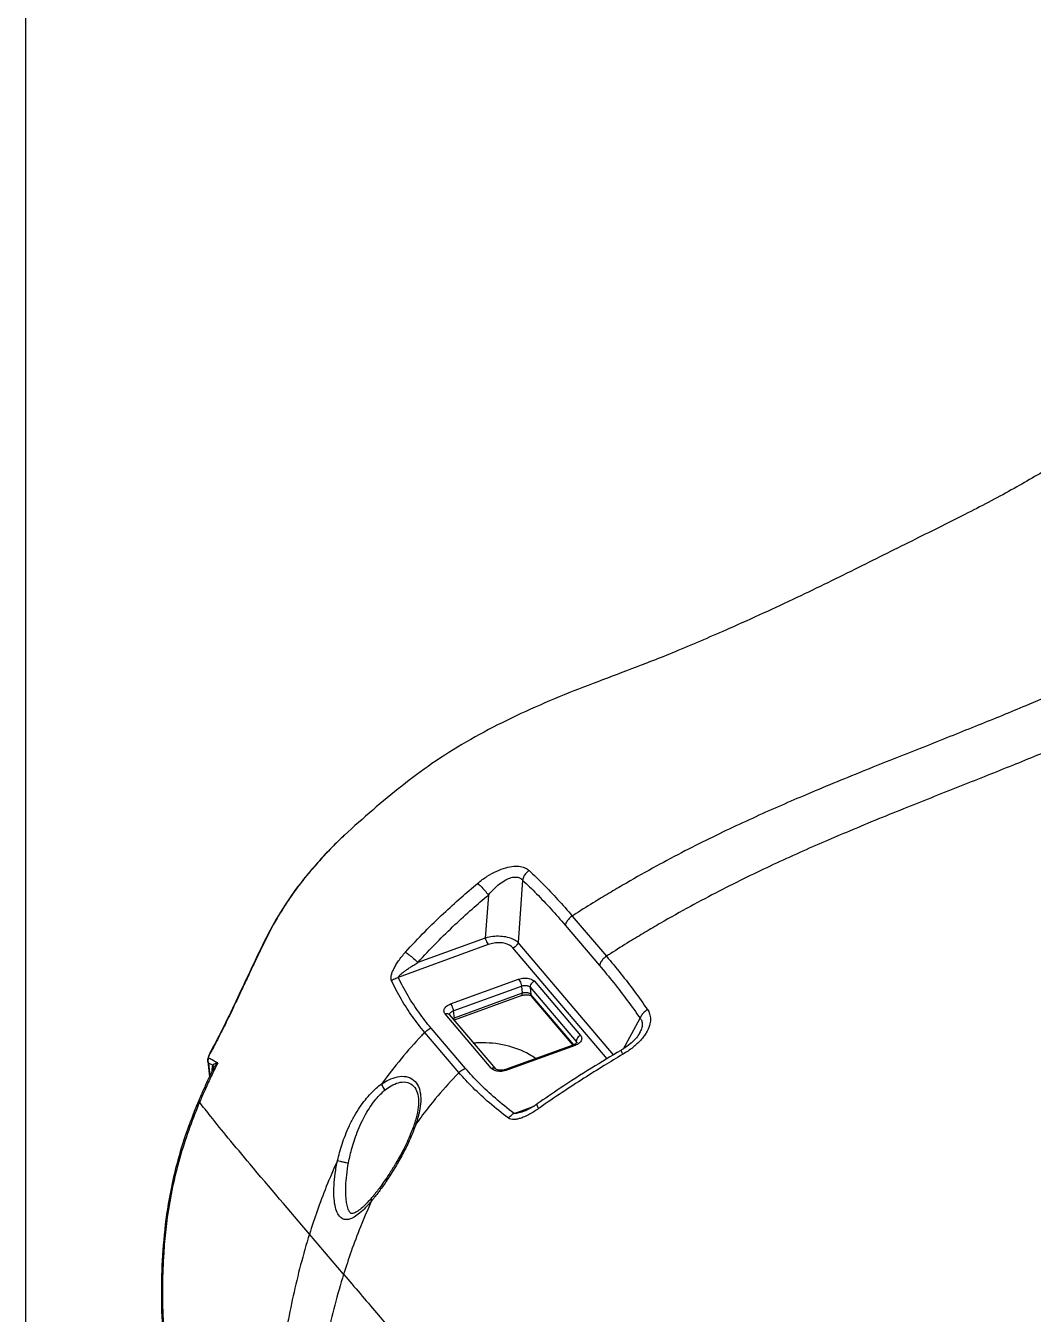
# Model space of a CAD drawing. Header units: inches. Extents: x 157915 to 159347, y -49911 to -48898.
# Drawn here: x 158871.23 to 158908.32, y -49870.88 to -49823.46 of the extents above; entities that cross this region are included whole.
import ezdxf

# ---------------------------------------------------------------- set-up
doc = ezdxf.new("R2010")
doc.units = ezdxf.units.IN
doc.header["$LTSCALE"] = 2
doc.header["$MEASUREMENT"] = 0
doc.layers.get('0').update_dxf_attribs({"linetype": 'CONTINUOUS'})
doc.layers.add('A', color=7, linetype='CONTINUOUS')

msp = doc.modelspace()

# ---------------------------------------------------------------- linework, layer by layer
at = {"color": 7, "linetype": 'Continuous'}
for p, q in [((158882.9636190787, -49853.25082464075), (158882.9615732353, -49853.25270373801)), ((158881.4131626357, -49854.92883750212), (158881.413079017, -49854.92894562624)), ((158881.4285262999, -49854.91401492028), (158881.4131626357, -49854.92883750212)), ((158889.5186569695, -49854.90460360637), (158889.3527799319, -49857.20377560535)), ((158888.2600640194, -49855.45583105856), (158888.1460186426, -49857.03657991158)), ((158891.3493025878, -49856.22693856518), (158892.6083046439, -49857.70583219501)), ((158891.0905736327, -49856.56786509928), (158892.3495756888, -49858.04675872907)), ((158888.1460186426, -49857.03657991158), (158885.6662233605, -49857.94020948171)), ((158892.8699966197, -49861.33529336512), (158889.3527799319, -49857.20377560535)), ((158888.2586482571, -49857.27858695375), (158884.9451201468, -49858.48602613381)), ((158892.6327428131, -49861.47889119756), (158889.1637192242, -49857.40398372406)), ((158886.8683649684, -49859.46447572517), (158889.3755391702, -49858.55086936316)), ((158889.9534330136, -49858.6309360366), (158891.6530791496, -49860.62743463757)), ((158886.9693690545, -49859.71650602635), (158889.4765432563, -49858.8028996643)), ((158889.5064174076, -49859.07141577516), (158886.9992432058, -49859.9850221372)), ((158889.4885487631, -49859.15412146926), (158887.0047867852, -49860.05919649083)), ((158889.4765432563, -49858.8028996643), (158889.5064174076, -49859.07141577516)), ((158889.7975953915, -49858.84738114953), (158889.8274695428, -49859.11589726038)), ((158889.7975953915, -49858.84738114953), (158891.4972415276, -49860.84387975054)), ((158889.853449551, -49859.17797214047), (158889.8274695428, -49859.11589726044)), ((158891.401681918, -49860.96505441027), (158889.8274695428, -49859.11589726038)), ((158891.3861055083, -49860.97831481751), (158889.8534495725, -49859.17797216575)), ((158888.3678164025, -49861.82457400853), (158886.6681702664, -49859.82807540752)), ((158886.8321697459, -49859.85643094454), (158886.8312574328, -49859.85527245574)), ((158888.531815882, -49861.85292954552), (158886.832169746, -49859.85643094459)), ((158886.9693690545, -49859.71650602635), (158886.9992432058, -49859.9850221372)), ((158893.2395946677, -49861.11019824464), (158893.8485088188, -49859.99068768946)), ((158887.1775903139, -49861.98807525097), (158885.91860443, -49860.50920061791)), ((158887.4129839671, -49861.83341234668), (158886.1539980832, -49860.35453771363)), ((158893.8291683492, -49860.53180791185), (158893.828744998, -49860.53258661491)), ((158878.1748548529, -49860.95190319292), (158878.1749447149, -49860.95173696632)), ((158878.1770523238, -49860.9840799133), (158878.1748548529, -49860.95190319292)), ((158891.4038908932, -49860.96317387995), (158888.8967166915, -49861.87678024195)), ((158891.4528844476, -49860.99103431992), (158888.9457102458, -49861.90464068197)), ((158891.4972415276, -49860.84387975054), (158891.5040005115, -49860.90463113617)), ((158877.9398440564, -49861.46302767105), (158877.9643493915, -49861.46283303673)), ((158877.9398564018, -49861.46298531686), (158877.9398440564, -49861.46302767105)), ((158878.0082426517, -49861.26905045423), (158878.0082225339, -49861.26908956448)), ((158878.0082225339, -49861.26908956448), (158878.0116856389, -49861.29996799061)), ((158877.9295462646, -49861.57976118135), (158877.9949897082, -49862.14207687754)), ((158877.9577971043, -49861.64181575434), (158877.9295508113, -49861.5798001845)), ((158877.9584118126, -49861.64709756935), (158878.0118276164, -49862.10606707351)), ((158885.6843040466, -49862.95085340186), (158885.6847525385, -49862.95576528917)), ((158877.6297043335, -49863.08012023824), (158877.6135622933, -49862.98630183261)), ((158889.2046835815, -49863.48954554746), (158889.9419302987, -49863.22089517175)), ((158889.5753368943, -49863.411622563), (158889.5748247839, -49863.41180916637)), ((158885.5322961991, -49863.89033880894), (158885.5322801143, -49863.89038720258)), ((158883.0348293333, -49866.73482308105), (158883.0343104949, -49866.73095667173)), ((158883.9798865304, -49866.57931314976), (158883.9800328861, -49866.57913999946)), ((158882.9327343323, -49869.4122680669), (158881.6737371944, -49867.93338021428))]:
    msp.add_line(p, q, dxfattribs=at)
for points, start_tangent, end_tangent in [([(158911.8612161574, -49838.17802894759), (158910.5645703366, -49838.81754868334), (158909.1204378091, -49839.61932033042), (158907.616187427, -49840.48855629369), (158905.9162991893, -49841.39038545793), (158903.9792669649, -49842.36039430492), (158901.8838597766, -49843.40214030699), (158899.6203027077, -49844.50715464439), (158897.1225098977, -49845.64971836566), (158895.2406833497, -49846.45853459417)], (-0.903739387063549, -0.428083076364858), (-0.924063748605627, -0.3822383922539919)), ([(158931.922490425, -49842.16409390919), (158931.077893555, -49842.04411081711), (158930.1625130638, -49841.9404959311), (158928.2049590636, -49841.82589445677), (158926.2300896137, -49841.90134195275), (158925.2966204786, -49842.01810065482), (158924.4326916795, -49842.17423256667), (158923.3425743844, -49842.42405157982), (158922.2718442275, -49842.71096947893), (158920.2158144173, -49843.32602561205), (158919.2430242822, -49843.64494236618), (158918.3144982684, -49843.97331319641), (158917.8685454043, -49844.14107218085), (158917.4358575645, -49844.3106862504), (158916.6120332013, -49844.6520790666), (158915.9972148866, -49844.91965078052), (158915.4106817298, -49845.18277477156), (158914.3044906484, -49845.69165468755), (158913.2646644395, -49846.17340995184), (158912.2622862922, -49846.63464914139), (158911.2679378871, -49847.08538229248), (158910.2529326479, -49847.53722113858), (158909.1877351969, -49848.0020384047), (158908.042994289, -49848.48905729015), (158907.1849018442, -49848.8449014372), (158906.2933929451, -49849.20745032177), (158905.3694313809, -49849.57778791207), (158904.4134414206, -49849.95782267172), (158902.4108410962, -49850.754924057), (158901.3674160208, -49851.17725058181), (158900.2951230859, -49851.62111789274), (158899.3948206407, -49852.00419769491), (158898.4684419339, -49852.41110550852), (158896.5220738753, -49853.31936894364), (158895.4986098473, -49853.83292957979), (158894.4389411348, -49854.39522583901), (158893.3407640461, -49855.01249071044), (158892.7765342177, -49855.34383834661), (158892.2018528343, -49855.69155127913), (158891.4901490424, -49856.13685138714), (158891.3492990573, -49856.22693306491)], (-0.9877495664639878, 0.156047409303083), (-0.8415577687659878, -0.5401671239807289)), ([(158933.1814859542, -49843.64299193663), (158932.3369008246, -49843.52301057107), (158931.421520207, -49843.41939553661), (158929.4639659759, -49843.30479379113), (158927.4890963599, -49843.38024109193), (158926.5556271789, -49843.49699974001), (158925.6916983654, -49843.65313163484), (158924.601581106, -49843.90295069006), (158923.5308510433, -49844.18986869991), (158921.4748215652, -49844.80492522302), (158920.5020316532, -49845.12384223932), (158919.5735058948, -49845.45221336946), (158919.1275531701, -49845.61997251763), (158918.6948654761, -49845.78958675854), (158917.8710414211, -49846.13097993668), (158917.2562233591, -49846.39855194751), (158916.6696904569, -49846.66167623754), (158915.5634998684, -49847.17055673251), (158914.5236740971, -49847.6523125108), (158913.5212962897, -49848.11355209963), (158912.5269480857, -49848.564285487), (158911.5119428693, -49849.01612436001), (158910.4467452235, -49849.48094139715), (158909.3020038634, -49849.96795975138), (158908.443910938, -49850.32380333392), (158907.5524014774, -49850.68635155899), (158906.6284393363, -49851.05668847157), (158905.6724488487, -49851.43672261183), (158903.6698478803, -49852.23382324074), (158902.6264228195, -49852.65614978249), (158901.5541302105, -49853.10001747626), (158900.6538282879, -49853.48309789244), (158899.727450267, -49853.89000651165), (158897.7810837177, -49854.79827171977), (158896.7576203383, -49855.31183311783), (158895.6979520876, -49855.87412991936), (158894.5997751859, -49856.49139501053), (158894.0355453206, -49856.82274260332), (158893.4608637986, -49857.17045537299), (158892.7491597164, -49857.61575514014), (158892.6083081743, -49857.70583769524)], (-0.9877496179243817, 0.1560470835685114), (-0.8415580875143946, -0.5401666273837309)), ([(158895.2406833497, -49846.45853459417), (158894.4083241684, -49846.7951542381), (158891.5843628439, -49847.87467084439), (158888.7671262553, -49849.11167752402), (158886.1849768792, -49850.61991252989), (158884.003454573, -49852.32581833645), (158882.9619672568, -49853.25370477295)], (-0.9240637486051662, -0.3822383922551063), (-0.7361617960872947, -0.676805592457338)), ([(158882.9635461835, -49853.2509618301), (158882.6511571952, -49853.54854699901), (158881.5708847785, -49854.73387856643), (158881.536028787, -49854.77559310304)], (-0.7367594917035711, -0.6761549019157485), (-0.640398374222478, -0.7680429169605087)), ([(158882.9615737244, -49853.25270427043), (158882.8997790928, -49853.30991349572), (158882.4456939319, -49853.75691399885)], (-0.7364176487575427, -0.6765271957566914), (-0.6947987879031224, -0.7192041742984755)), ([(158882.4456939319, -49853.75691399885), (158882.1473084931, -49854.0753416243), (158881.7240182595, -49854.55797200258)], (-0.6947987878773002, -0.7192041743234214), (-0.6465288939728286, -0.762889500031473)), ([(158887.8637959859, -49855.02447978924), (158888.2197363215, -49854.76417234329), (158888.5712990933, -49854.57232911521), (158888.9033741908, -49854.44994489953), (158889.2001773243, -49854.39637027671), (158889.4441668192, -49854.4053607452), (158889.6282197561, -49854.46199415792), (158889.7566998368, -49854.54872805195)], (0.7682981364390404, 0.6400921601959342), (0.7325526108838296, -0.6807104173488785)), ([(158881.5373394896, -49854.77417626583), (158881.5285745566, -49854.78476166879), (158881.482546474, -49854.84122813758), (158881.4336673085, -49854.90279142484), (158881.4260958386, -49854.91247451969)], (-0.6387934837404489, -0.7693782458132935), (-0.6152010409263703, -0.7883702678583906)), ([(158881.5407159517, -49854.77716379811), (158881.4283577091, -49854.91423706689)], (-0.6366990812794953, -0.7711123652865689), (-0.6312602674645998, -0.7755710636173333)), ([(158881.5359506407, -49854.77587076485), (158881.5347462144, -49854.77731949783), (158881.4834665706, -49854.84124322484), (158881.4286650503, -49854.91416625341)], (-0.6396124678203833, -0.7686975289466716), (-0.5889222443700446, -0.8081896993195035)), ([(158881.7240182595, -49854.55797200258), (158881.5407159517, -49854.77716379811)], (-0.6465288939231122, -0.7628895000736066), (-0.6366990812624947, -0.771112365300606)), ([(158888.2600640194, -49855.45583105856), (158888.4995968052, -49855.19749436307), (158888.7351883594, -49855.00142053831), (158888.9567071409, -49854.86953231339), (158889.1536943591, -49854.8021635672), (158889.3147516543, -49854.79476927468), (158889.435330109, -49854.83431747967), (158889.5186569695, -49854.90460360637)], (0.6360386556112989, 0.7716571962783549), (0.6383836405238379, -0.7697183429745789)), ([(158889.756700512, -49854.54872930469), (158889.6470126905, -49854.64852663253), (158889.5650732447, -49854.77102583922), (158889.5186569695, -49854.90460360637)], (-0.8164318537965668, -0.5774417962931859), (-0.1953819800091197, -0.9807272209374613)), ([(158889.7566998368, -49854.54872805195), (158890.2797098651, -49855.05641894481), (158890.8104685697, -49855.61553894007), (158891.3493025878, -49856.22693856518)], (0.7326776194075315, -0.6805758635297849), (0.6482260039450816, -0.7614479941594114)), ([(158881.4130628704, -49854.92875997615), (158880.7760037094, -49855.81853175137), (158880.1525269299, -49856.88890170144), (158879.6080968472, -49857.99950841386), (158879.0873189172, -49859.10719545942), (158878.5849726258, -49860.15384963403), (158878.1749225836, -49860.95172511586)], (-0.6135986777104099, -0.7896180486235332), (-0.4720502513062267, -0.8815716421492515)), ([(158881.2911945925, -49855.09444865565), (158881.085339039, -49855.37639305098), (158880.9399057031, -49855.58483196103)], (-0.5994424849405687, -0.800417832914957), (-0.5644188951126559, -0.8254885285937102)), ([(158881.4156584129, -49854.93068079917), (158881.2911945925, -49855.09444865565)], (-0.610670026351277, -0.7918851677586408), (-0.5994424850125281, -0.8004178328610658)), ([(158881.4260958386, -49854.91247451969), (158881.413208386, -49854.92904624967)], (-0.6152010414558883, -0.7883702674451837), (-0.6125876392916093, -0.7904026721786392)), ([(158881.4283577091, -49854.91423706689), (158881.4156584129, -49854.93068079917)], (-0.6117889505573674, -0.7910210363675009), (-0.6106700265559455, -0.7918851676008087)), ([(158885.2112212629, -49857.55626495467), (158885.928058829, -49856.79506795618), (158886.6094701921, -49856.13138583471), (158887.2539995043, -49855.54623553201), (158887.8637959859, -49855.02447978924)], (0.6673904613885664, 0.7447079776983435), (0.7682514958756209, 0.6401481383905375)), ([(158887.8637956626, -49855.02447928862), (158887.9871924669, -49855.13394965113), (158888.1288054926, -49855.28810028628), (158888.2600640603, -49855.45583108109)], (0.8011063731201653, -0.5985219953738162), (0.5821548625466132, -0.813077927392777)), ([(158889.5186569695, -49854.90460360637), (158890.0336464751, -49855.40777400322), (158890.557439768, -49855.9619727052), (158891.0905736327, -49856.56786509928)], (0.7301751635684851, -0.6832600021278402), (0.6482261363825939, -0.7614478814144108)), ([(158880.9399057031, -49855.58483196103), (158880.7795545379, -49855.82516776328), (158880.641335689, -49856.04282787972)], (-0.5644188951154804, -0.825488528591779), (-0.5266362764831443, -0.8500907200363789)), ([(158885.6662233605, -49857.94020948171), (158886.3644618602, -49857.19608166863), (158887.0304069448, -49856.54505829822), (158887.6616964694, -49855.96975745406), (158888.2600640194, -49855.45583105856)], (0.6661266631901307, 0.7458386344157709), (0.7670694060907799, 0.6415641248071298)), ([(158880.641335689, -49856.04282787972), (158880.4843250102, -49856.30422207359), (158880.3424353475, -49856.55548048972)], (-0.526636276454083, -0.8500907200543827), (-0.4812148506256214, -0.8766026851073188)), ([(158891.3493025878, -49856.22693856518), (158891.2332216064, -49856.32219445179), (158891.1440993417, -49856.43963064996), (158891.0905736327, -49856.56786509928)], (-0.8415579281515075, -0.5401668756646802), (-0.2516661241257696, -0.9678141154000145)), ([(158880.3424353475, -49856.55548048972), (158880.1852110224, -49856.85022123295), (158879.8938079072, -49857.43308998606), (158879.6241101824, -49857.99658683642), (158879.3766869152, -49858.52214259627), (158879.14956548, -49859.00777015344), (158878.942809531, -49859.44747215277), (158878.7515965011, -49859.84742761425), (158878.5663152315, -49860.22628019245), (158878.3775993595, -49860.60080611753)], (-0.4812148506194878, -0.8766026851106857), (-0.4563240138491934, -0.8898136852086291)), ([(158889.3527799319, -49857.20377560535), (158889.1854631714, -49857.08923821212), (158888.9629178079, -49857.01190067409), (158888.7031104922, -49856.97590184549), (158888.4241290123, -49856.98375452404), (158888.1460186426, -49857.03657991158)], (-0.7140184999841528, 0.7001268325670574), (-0.9634558434766445, -0.2678672015583609)), ([(158888.1460186426, -49857.03657991158), (158888.1756396254, -49857.1287669676), (158888.2153478233, -49857.21408790068), (158888.2586482571, -49857.27858695375)], (0.2439310176553174, -0.9697925853633039), (0.6482288547839336, -0.76144556721115)), ([(158889.1637192242, -49857.40398372406), (158889.0396483874, -49857.30366940134), (158888.8731333215, -49857.23804910373), (158888.678061663, -49857.21099429043), (158888.4680227649, -49857.22439210044), (158888.2586482571, -49857.27858695375)], (-0.6477953142360273, 0.7618144333457108), (-0.9394584845692991, -0.3426627434822115)), ([(158889.3527799319, -49857.20377560535), (158889.3142332451, -49857.28652023272), (158889.247577754, -49857.35710443292), (158889.1637192242, -49857.40398372406)], (-0.2516771753656702, -0.9678112416168546), (-0.9395595919156386, -0.3423854162187969)), ([(158884.6971910102, -49858.61023034754), (158884.6783825847, -49858.52725867732), (158884.6873608071, -49858.42135012156), (158884.7228154286, -49858.29772432439), (158884.7803448517, -49858.16511936396), (158884.8580029762, -49858.02435495568), (158884.9560351314, -49857.8747690259), (158885.0735018063, -49857.71866538862), (158885.2112212629, -49857.55626495467)], (-0.4327845625467648, 0.9014973779336273), (0.6673915869397081, 0.7447069690033108)), ([(158885.2112011328, -49857.55624400201), (158885.345352075, -49857.65526397289), (158885.5083756224, -49857.79283236978), (158885.66622336, -49857.94020948146)], (0.8359259432945416, -0.5488422517692408), (0.7119320766538033, -0.702248330885452)), ([(158892.6083046439, -49857.70583219501), (158892.492223677, -49857.8010880685), (158892.4031014085, -49857.91852426382), (158892.3495756888, -49858.04675872907)], (-0.8415579208141515, -0.5401668870959809), (-0.251666136200885, -0.9678141122600546)), ([(158892.6083046439, -49857.70583219501), (158893.1378499346, -49858.34940934472), (158893.6411548918, -49859.00495859435), (158894.1190830555, -49859.67302528557)], (0.6482314905414857, -0.76144332334742), (0.5680614262747306, -0.8229861578293519)), ([(158884.9451201468, -49858.48602613381), (158884.9613594747, -49858.45064186722), (158885.004244109, -49858.40139510754), (158885.0712772203, -49858.34079813497), (158885.156563324, -49858.27329091147), (158885.258708134, -49858.19937699625), (158885.3782525997, -49858.11867639166), (158885.5138795091, -49858.03230933732), (158885.6662233605, -49857.94020948171)], (0.0634031307090166, 0.9979879974309788), (0.8612565589796509, 0.508170384432752)), ([(158892.3495756888, -49858.04675872907), (158892.8745793964, -49858.68381193114), (158893.3740444919, -49859.33158847343), (158893.8485088188, -49859.99068768946)], (0.6482313655978409, -0.761443429714354), (0.5707448333046179, -0.8211274780788205)), ([(158885.91860443, -49860.50920061782), (158885.4654879312, -49859.92728763558), (158885.0569491849, -49859.29521608903), (158884.6971910102, -49858.61023034754)], (-0.6482452438894859, 0.7614316146409086), (-0.4236022634602932, 0.9058482888383222)), ([(158884.6971992929, -49858.61023772773), (158884.772790652, -49858.55651195472), (158884.8564817919, -49858.51458113817), (158884.9451200003, -49858.48602482023)], (0.7672521899610085, 0.6413455207608738), (0.9727193024610222, 0.2319852551774414)), ([(158886.1539980832, -49860.35453771363), (158885.7072581806, -49859.78185398837), (158885.3027453043, -49859.15976441195), (158884.9451201468, -49858.48602613381)], (-0.6482458311010434, 0.76143111471762), (-0.4281584113253971, 0.9037036985712255)), ([(158889.3755391702, -49858.55086936316), (158889.4646552941, -49858.5253524361), (158889.5599235153, -49858.51156265997), (158889.6560467404, -49858.51067246366), (158889.747663098, -49858.52287788242), (158889.8305774089, -49858.54775948661), (158889.9006548524, -49858.5844511187), (158889.9534330136, -49858.6309360366)], (0.939563731351181, 0.342374056741228), (0.6482288589900568, -0.7614455636304207)), ([(158889.3755391702, -49858.55086936316), (158889.4197934977, -49858.6207237535), (158889.4567632971, -49858.71297323521), (158889.4765432562, -49858.8028996643)], (0.6482288574764992, -0.7614455649189327), (0.110574218486672, -0.9938678695913566)), ([(158889.9534330136, -49858.6309360366), (158889.8692658035, -49858.68299646852), (158889.8122252749, -49858.76222087841), (158889.7975953915, -49858.84738114953)], (-0.9395637313334521, -0.342374056789881), (0.1105742184043777, -0.9938678696005123)), ([(158889.4765432563, -49858.8028996643), (158889.5260914161, -49858.78871410985), (158889.5790438082, -49858.78105685289), (158889.6324295636, -49858.78057084844), (158889.6832695232, -49858.78734684835), (158889.7293053901, -49858.80115658585), (158889.768249481, -49858.82153752063), (158889.7975953915, -49858.84738114953)], (0.9395637313178582, 0.3423740568326746), (0.6482288586667466, -0.7614455639056591)), ([(158889.4874644843, -49859.1521932496), (158889.5037079705, -49859.13492577045), (158889.5064174076, -49859.07141577516)], (0.8716421304648062, 0.49014283265062), (-0.110574218404444, 0.9938678696005049)), ([(158889.4885487628, -49859.15412146931), (158889.6108123398, -49859.12685768269)], (0.939563731121542, 0.3423740573714176), (0.9951863400362542, 0.09800075818709308)), ([(158889.5571145137, -49859.0569860361), (158889.5064174076, -49859.07141577516)], (-0.9784593839661841, -0.2064394195121553), (-0.9395637313960137, -0.3423740566181953)), ([(158889.716087782, -49859.0565017683), (158889.6653130193, -49859.04928082703), (158889.6112238496, -49859.04940213911), (158889.5571145137, -49859.0569860361)], (-0.9762220660546855, 0.2167728713375391), (-0.9784593839337303, -0.2064394196659755)), ([(158889.6108123398, -49859.12685768269), (158889.7344857083, -49859.12988500082), (158889.8206273062, -49859.15543023122)], (0.9951863400270354, 0.09800075828070887), (0.9058681609900687, -0.4235597654457646)), ([(158889.8274695428, -49859.11589726038), (158889.7990915239, -49859.09071320388), (158889.7613132064, -49859.07054035003), (158889.716087782, -49859.0565017683)], (-0.6482288589052797, 0.7614455637025925), (-0.9762220660375182, 0.2167728714148512)), ([(158889.8206273062, -49859.15543023122), (158889.8534495725, -49859.1779721657)], (0.9058681611439057, -0.423559765116753), (0.6482288585065092, -0.7614455640420713)), ([(158886.6681702664, -49859.82807540752), (158886.6364175355, -49859.77644555092), (158886.6247822189, -49859.71966962861), (158886.6345822495, -49859.66085691402), (158886.6655130713, -49859.60327088663), (158886.7163890061, -49859.54953209721), (158886.785292595, -49859.50227648839), (158886.8683649684, -49859.46447572517)], (-0.6482288589964222, 0.7614455636250017), (0.9395637313310125, 0.3423740567965756)), ([(158886.8683649684, -49859.46447572517), (158886.9126186124, -49859.53432875122), (158886.9495886739, -49859.62657824398), (158886.9693690545, -49859.71650602635)], (0.6482288589738175, -0.7614455636442454), (0.1105742183506272, -0.9938678696064924)), ([(158886.6681702664, -49859.82807540752), (158886.7569129541, -49859.81712869067), (158886.8264497006, -49859.85022909644), (158886.8321236334, -49859.85646948193)], (0.9395637316323148, 0.3423740559697236), (0.6412659430306945, -0.7673187019152824)), ([(158886.8345748743, -49859.86641601768), (158886.8340433875, -49859.85824137094), (158886.8395001079, -49859.82557646727), (158886.8566691747, -49859.79362035187), (158886.8849082189, -49859.76378397835), (158886.9231839518, -49859.73752378576), (158886.9693690545, -49859.71650602635)], (-0.1121107892144221, 0.993695713456448), (0.9395637313928304, 0.3423740566269317)), ([(158886.9992432058, -49859.9850221372), (158886.9542624982, -49860.00536929588)], (-0.9395637312005465, -0.3423740571546091), (-0.8749290948080808, -0.4842510496202485)), ([(158886.9962248464, -49860.04908535167), (158886.9965339141, -49860.04853168556), (158886.9992432059, -49859.98502213715)], (0.4931359604667221, 0.8699522541464925), (-0.110574218349403, 0.9938678696066285)), ([(158893.8485088188, -49859.99068768946), (158893.9042004323, -49860.08370036502), (158893.9257592746, -49860.21111452127), (158893.8975789203, -49860.37459343791), (158893.8291946235, -49860.53182221491)], (0.6581440604540727, -0.7528920212680076), (-0.4781200722628445, -0.8782944816514404)), ([(158894.1190839329, -49859.67302704271), (158894.0004336302, -49859.76229754389), (158893.9072949912, -49859.87164288666), (158893.8485057269, -49859.99068781315)], (-0.8589006315954065, -0.5121422703165711), (-0.3119562634277734, -0.9500964633699999)), ([(158894.1190830555, -49859.67302528557), (158894.1960300211, -49859.82759737656), (158894.2270647704, -49860.02361784054), (158894.191134302, -49860.25902491868), (158894.0727408791, -49860.52216923428), (158893.9874508721, -49860.65011084104)], (0.5681912329170017, -0.8228965444308645), (-0.5935693354374025, -0.8047828552028181)), ([(158885.9186012504, -49860.50919754913), (158885.7995380003, -49860.63367751929), (158885.0489040421, -49861.47839939466), (158884.355133705, -49862.37833135345), (158884.3333463717, -49862.40884955751)], (-0.6944523211927323, -0.7195387227870549), (-0.5800741458515051, -0.8145636778758593)), ([(158885.91860443, -49860.50920061791), (158885.989972857, -49860.44543447169), (158886.0694810569, -49860.39319444476), (158886.1539980832, -49860.35453771363)], (0.6944522646726075, 0.7195387773366262), (0.9395637341376276, 0.3423740490944914)), ([(158893.8288098788, -49860.53265282088), (158893.8112464552, -49860.56323367605), (158893.6708895259, -49860.75047035125), (158893.4778223547, -49860.93528211312), (158893.2405937262, -49861.10957976621)], (-0.4803283654796692, -0.8770887419843156), (-0.8386855894431848, -0.5446159032385464)), ([(158878.1617927266, -49860.97636073133), (158878.0376515605, -49861.21221598164)], (-0.4707976864924951, -0.8822412019359072), (-0.4607601168876813, -0.8875247121549068)), ([(158878.1771601697, -49860.98387265414), (158878.0949168774, -49861.13949627177)], (-0.4705637851328592, -0.8823659808273642), (-0.4638880145539708, -0.8858938480163269)), ([(158878.1748611431, -49860.95190664303), (158878.1617927266, -49860.97636073133)], (-0.4718520709200805, -0.8816777320361625), (-0.4707976870919379, -0.8822412016160217)), ([(158878.1899877568, -49860.95982326809), (158878.1771601697, -49860.98387265414)], (-0.4701397712668408, -0.8825919756451237), (-0.4711087610258252, -0.8820751301815011)), ([(158878.3775993595, -49860.60080611753), (158878.1899877568, -49860.95982326809)], (-0.4563240138639341, -0.8898136852010696), (-0.4701397710014957, -0.8825919757864679)), ([(158889.9824014609, -49861.46149942501), (158889.7650741868, -49861.32369785891), (158888.9013600998, -49860.9898915944), (158887.9124594054, -49860.89574144554), (158887.7370381962, -49860.90408089758)], (-0.8194835558765183, 0.5731026972960233), (-0.9977487041699185, -0.0670635767555573)), ([(158891.4342393279, -49860.95378177327), (158891.4038908932, -49860.96317387995)], (-0.9457724767722955, -0.3248298357294135), (-0.9395637321825144, -0.3423740544598324)), ([(158891.4132049491, -49860.96229482245), (158891.4049751719, -49860.96510209961)], (-0.9941116021973478, -0.1083610740839268), (-0.8716421308708489, -0.4901428319285371)), ([(158891.4528844476, -49860.99103431992), (158891.4132049491, -49860.96229482245)], (-0.648228859315592, 0.7614455633532882), (-0.9941116021545267, -0.1083610744767707)), ([(158891.4733185915, -49860.92960679347), (158891.4342393279, -49860.95378177327)], (-0.7278926281310406, -0.6856911271939332), (-0.9457724766173766, -0.3248298361804745)), ([(158891.535956821, -49860.95323355674), (158891.4528844476, -49860.99103431992)], (-0.8726166460265581, -0.4884057627397126), (-0.9395637313020063, -0.3423740568761763)), ([(158891.518316222, -49860.89059582082), (158891.4733185915, -49860.92960679347)], (-0.8814047975075503, 0.4723617077311353), (-0.7278926278776657, -0.6856911274629023)), ([(158891.6530791496, -49860.62743463757), (158891.5689107511, -49860.67949617438), (158891.5118708786, -49860.75872070043), (158891.4972415275, -49860.8438797505)], (-0.9395637316651462, -0.3423740558796259), (0.1105742183435533, -0.9938678696072796)), ([(158891.4972415276, -49860.84387975054), (158891.514893022, -49860.87258592025), (158891.5208136686, -49860.89594514854)], (0.6482288592304125, -0.7614455634258027), (0.1123907233778935, -0.9936640907764525)), ([(158891.6530791496, -49860.62743463757), (158891.6848318805, -49860.67906449416), (158891.6964671972, -49860.73584041652), (158891.6866671665, -49860.79465313111), (158891.6557363447, -49860.85223915851), (158891.6048604099, -49860.90597794792), (158891.535956821, -49860.95323355674)], (0.6482288589981424, -0.7614455636235373), (-0.8726166461033992, -0.4884057626024237)), ([(158893.8687221547, -49860.79497549583), (158893.5822329551, -49861.06325691407), (158893.2182763926, -49861.31414939406)], (-0.6698565541419694, -0.7424905365545387), (-0.8600250327268655, -0.5102518428023106)), ([(158893.9874508721, -49860.65011084104), (158893.8687221547, -49860.79497549583)], (-0.5935693354009078, -0.804782855229735), (-0.6698565541096012, -0.7424905365837405)), ([(158877.927951111, -49861.56043648246), (158877.9327459268, -49861.49199559428)], (-0.04905129104863528, 0.998796260929356), (0.1878391673479655, 0.9821998000458069)), ([(158877.9327459268, -49861.49199559428), (158877.9398472224, -49861.46303785099)], (0.1878391668045745, 0.9821998001497269), (0.2877072448215871, 0.9577184039565969)), ([(158877.947805464, -49861.4374934085), (158877.9402765101, -49861.46318116601)], (-0.2775828197254173, -0.9607017113512843), (-0.2871881250729663, -0.9578741988471526)), ([(158877.9577971704, -49861.6418158378), (158877.9479392163, -49861.58290243315), (158877.9501549853, -49861.52233122919)], (-0.2661199421374256, 0.9639399236450231), (0.135531739202542, 0.9907730051170824)), ([(158878.0084005577, -49861.26918215633), (158877.9954918962, -49861.29591249452), (158877.947805464, -49861.4374934085)], (-0.4610589271393802, -0.8873695203831848), (-0.2775828202755851, -0.9607017111923201)), ([(158877.9501549853, -49861.52233122919), (158877.9643493915, -49861.46283303673)], (0.135531738990485, 0.9907730051460905), (0.3259114133173648, 0.9454003123912526)), ([(158877.9773784239, -49861.47272789114), (158877.9634696377, -49861.46669803345)], (-0.9186168067496527, 0.3951495442956643), (-0.9162160176947212, 0.4006846751744149)), ([(158877.9636430665, -49861.46673970764), (158877.9645521242, -49861.46291200475), (158877.9733678028, -49861.42256015079), (158877.9977041022, -49861.33190242578)], (0.2336446927157264, 0.972322044163236), (0.348372929241825, 0.9373560167681596)), ([(158878.1299194342, -49861.54105265701), (158877.9773784239, -49861.47272789114)], (-0.887660567752764, 0.4604983349121264), (-0.9186168071433258, 0.3951495433804798)), ([(158877.9977041022, -49861.33190242578), (158878.0116764002, -49861.29996465312)], (0.3483729287556791, 0.9373560169488381), (0.457193527969013, 0.8893672346017968)), ([(158878.0376515605, -49861.21221598164), (158878.0082426599, -49861.26905045843)], (-0.4607601167838456, -0.8875247122088135), (-0.4583771316759422, -0.8887577876770114)), ([(158878.0234892786, -49861.27700937758), (158878.01167639, -49861.29996464781)], (-0.4580482940643031, -0.8889273087855843), (-0.4570972362678148, -0.8894167283092472)), ([(158878.0949168774, -49861.13949627177), (158878.0234892786, -49861.27700937758)], (-0.4638880144289253, -0.8858938480818056), (-0.4580482946891007, -0.8889273084636373)), ([(158878.2938650467, -49861.63627142747), (158878.1299194342, -49861.54105265701)], (-0.8737042922553141, 0.4864574078936825), (-0.8876605676963277, 0.4604983350209133)), ([(158893.138430476, -49861.17282431338), (158892.0559841622, -49861.82797428835), (158890.9010547949, -49862.56872793668), (158890.0578450231, -49863.14312626846)], (-0.8612142454734468, -0.5082420913242051), (-0.8189116389234786, -0.5739196177476964)), ([(158893.2182763926, -49861.31414939406), (158892.5211973744, -49861.73431936491), (158891.774798817, -49862.20036995403), (158890.9728397923, -49862.72223181318), (158890.1531953346, -49863.28244923949)], (-0.8600347290192929, -0.5102354994320872), (-0.8183796315487932, -0.574677978233081)), ([(158893.2405937262, -49861.10957976621), (158893.1384351723, -49861.17283287796)], (-0.8386855893882836, -0.5446159033230916), (-0.8611954206156122, -0.5082739886229658)), ([(158893.2182754368, -49861.31414780941), (158893.1556968803, -49861.20515966676), (158893.1390984065, -49861.17346666502), (158893.1390875157, -49861.17327594257)], (-0.5017358223238655, 0.8650209041387349), (0.5663605021143551, 0.8241576194180187)), ([(158878.1249822566, -49861.86407461636), (158878.1013028922, -49861.91299376437), (158877.913526612, -49862.31089602179)], (-0.4366824391508087, -0.8996157220376377), (-0.4188975466202599, -0.908033504577627)), ([(158877.9295557342, -49861.57979960992), (158877.927951111, -49861.56043648246)], (-0.1159334272832974, 0.9932569861009528), (-0.04905129126128997, 0.9987962609189123)), ([(158878.1104727219, -49861.71183356041), (158878.0348306707, -49861.67638783129), (158877.9584118126, -49861.64709756935)], (-0.9006157218766845, 0.4346162922723197), (-0.9200873993488211, 0.3917131317169785)), ([(158878.1708713908, -49861.88633257749), (158878.0608580375, -49862.11622119727)], (-0.4363009133705418, -0.8998008185104251), (-0.4270471030921464, -0.9042293800472342)), ([(158878.0860098838, -49861.82662584291), (158878.0766633192, -49861.96599778038)], (-0.1229395667289087, -0.9924141589742199), (-0.02032200852728356, -0.9997934866608288)), ([(158878.1104727219, -49861.71183356041), (158878.0860098838, -49861.82662584291)], (-0.3230847728470987, -0.9463700278191077), (-0.1229395667774435, -0.9924141589682075)), ([(158878.2977627021, -49861.62911692215), (158878.2529263008, -49861.64233491525), (158878.2104014184, -49861.65794046508), (158878.1716048975, -49861.67504356036), (158878.1379383707, -49861.69321343282), (158878.1104725555, -49861.71183434122)], (-0.9718999727566022, -0.2353942288071562), (-0.7912292613433358, -0.6115196284618173)), ([(158878.1105329998, -49861.71181213312), (158878.1308141559, -49861.77557489613), (158878.1300528762, -49861.84074092181), (158878.1224848992, -49861.86981143434)], (0.444688174766644, -0.8956854510500384), (-0.3254059503744962, -0.9455744113822406)), ([(158878.2973667735, -49861.629291566), (158878.2503680016, -49861.67920479572), (158878.2063015139, -49861.73339092846), (158878.1670265642, -49861.78955657551), (158878.1340092463, -49861.84618636598), (158878.1249933732, -49861.86404785961)], (-0.716728731487788, -0.6973520814193547), (-0.4367671757833661, -0.8995745851002142)), ([(158878.2973667735, -49861.629291566), (158878.1708713908, -49861.88633257749)], (-0.446812104205973, -0.8946278240335647), (-0.4363009135085139, -0.8998008184435243)), ([(158887.177593493, -49861.98807831933), (158887.0585296601, -49862.11255893703), (158886.3078957729, -49862.95728089594), (158886.0744592746, -49863.24547454975)], (-0.6944522199768128, -0.719538820474112), (-0.620286760817709, -0.7843751234927547)), ([(158887.1775903139, -49861.98807525097), (158887.248958773, -49861.92430908079), (158887.3284669757, -49861.87206905911), (158887.4129839671, -49861.83341234668)], (0.6944522705499557, 0.7195387716641897), (0.9395637313529559, 0.3423740567363572)), ([(158888.9984766429, -49863.66275896849), (158888.2998144372, -49863.10447384511), (158887.694759675, -49862.54592729769), (158887.177590314, -49861.98807525107)], (-0.801783663817489, 0.5976143877412957), (-0.6482140150972441, 0.7614582001866613)), ([(158889.2046835815, -49863.48954554746), (158888.5173390055, -49862.93583212222), (158887.9218884468, -49862.38330005937), (158887.4129839671, -49861.83341234668)], (-0.7991040366688952, 0.6011927632460966), (-0.6482132534780488, 0.7614588485370716)), ([(158888.3678164025, -49861.82457400853), (158888.4565577581, -49861.81362710519), (158888.5260950846, -49861.84672694434), (158888.5317697575, -49861.8529680928)], (0.9395637313519198, 0.3423740567392005), (0.6412651864440659, -0.7673193342115507)), ([(158888.4205945636, -49861.87105892643), (158888.3678164025, -49861.82457400853)], (-0.8278786462422156, 0.5609072535599414), (-0.648228859054718, 0.7614455635753736)), ([(158888.573586318, -49861.93263216267), (158888.4906720071, -49861.90775055852), (158888.4205945636, -49861.87105892643)], (-0.9782545827342408, 0.2074077418021238), (-0.827878646169967, 0.5609072536665778)), ([(158888.650779746, -49861.90101671039), (158888.5646381482, -49861.87547147995), (158888.531815882, -49861.85292954552)], (-0.9873659586628424, 0.1584565040438731), (-0.6482288586056674, 0.7614455639576565)), ([(158888.7613259006, -49861.94394738512), (158888.6652026756, -49861.94483758148), (158888.573586318, -49861.93263216267)], (-0.9970375325327854, -0.07691656987239427), (-0.9782545827535403, 0.207407741711096)), ([(158888.8967166915, -49861.87678024195), (158888.7744531145, -49861.90404402858), (158888.650779746, -49861.90101671039)], (-0.9395637312803781, -0.3423740569355301), (-0.9873659586860741, 0.1584565038991134)), ([(158888.856594122, -49861.93015760899), (158888.7613259006, -49861.94394738512)], (-0.9778180460737301, -0.2094561261280098), (-0.997037532515102, -0.07691657010161577)), ([(158888.9457102458, -49861.90464068197), (158888.856594122, -49861.93015760899)], (-0.9395637313878012, -0.3423740566407328), (-0.9778180461321471, -0.2094561258552979)), ([(158888.9457102458, -49861.90464068197), (158888.9060302076, -49861.87590111155), (158888.8978009146, -49861.87870833113)], (-0.6482288576041723, 0.761445564810243), (-0.8716386977762275, -0.4901489370986767)), ([(158877.913526612, -49862.31089602179), (158877.8160784929, -49862.5246990961), (158877.6136995239, -49862.98597066189)], (-0.4188975465814029, -0.9080335045955525), (-0.3929762083659617, -0.9195486390932849)), ([(158878.0608580375, -49862.11622119727), (158877.8414352611, -49862.59357920461), (158877.6609665141, -49863.00654627771)], (-0.4270471030693963, -0.9042293800579787), (-0.3925552925334725, -0.9197284068158164)), ([(158883.3320997563, -49863.58054530019), (158883.5296023141, -49863.26098861001), (158883.7310568475, -49862.98694678101), (158883.9340145859, -49862.75490359497), (158884.1356542128, -49862.56281936944), (158884.3333440664, -49862.40884791575)], (0.4925626263074481, 0.8702770013996172), (0.8209611822435561, 0.570984007875232)), ([(158884.3333440665, -49862.40884791561), (158884.600306271, -49862.25157697723), (158884.9090600879, -49862.14520275413), (158885.2388812981, -49862.13895484899), (158885.5092430641, -49862.26513890487), (158885.6866310066, -49862.50740451427), (158885.7671772243, -49862.86237268485)], (0.8197005955206904, 0.5727922255958311), (0.06700267079484279, -0.9977527960904734)), ([(158884.33334501, -49862.40884835483), (158884.3570065096, -49862.48594558935), (158884.4007638179, -49862.56325762174), (158884.4585598607, -49862.63008273009)], (0.1648492931300292, -0.9863187672119645), (0.7298825935396482, -0.6835725269843989)), ([(158884.4585598462, -49862.63008277726), (158884.6841089617, -49862.47422014229), (158884.9460204601, -49862.36325013801), (158885.2272493063, -49862.34261036626), (158885.4593813438, -49862.44476194325), (158885.6135073452, -49862.6559520013), (158885.684336829, -49862.95085040664)], (0.7762454807406948, 0.6304307683081843), (0.09098774599612616, -0.995852012137619)), ([(158883.6211707486, -49863.7564272984), (158883.7852567142, -49863.45179131586), (158883.9533146348, -49863.1895280903), (158884.1231670447, -49862.96638373628), (158884.2923642225, -49862.78045789091), (158884.4585598462, -49862.63008277726)], (0.4421141853908541, 0.8969587766871905), (0.7762317227606481, 0.6304477080456684)), ([(158885.7706629473, -49862.95609207961), (158885.7382015054, -49863.32644997969), (158885.5923401593, -49863.88773139969)], (0.008233502976850058, -0.9999661041399004), (-0.3199335428368454, -0.9474399865784979)), ([(158885.6843339052, -49862.95136232552), (158885.6787145873, -49863.26175829923), (158885.6016632114, -49863.65934365681)], (0.09415981553128545, -0.9955570948665448), (-0.2572254778763759, -0.9663514130642487)), ([(158885.7671772243, -49862.86237268485), (158885.7706629473, -49862.95609207961)], (0.06700267083688612, -0.9977527960876502), (0.0082335030367882, -0.9999661041394069)), ([(158877.5809549822, -49863.06298197894), (158876.744946978, -49865.52128933017), (158876.2760795417, -49868.52792651208), (158876.2637454703, -49871.52902249693)], (-0.3893113337446815, -0.9211062291711728), (0.05640342572175181, -0.9984080596463806)), ([(158877.6296994826, -49863.08012923957), (158877.2733183357, -49863.98533482705), (158876.9428194208, -49864.98722604322), (158876.6575487681, -49866.0955918715), (158876.6370471923, -49866.19053182002)], (-0.3896126746215136, -0.9209788074512197), (-0.2080352734677766, -0.978121324270761)), ([(158877.6136560019, -49862.98605636468), (158877.5809549822, -49863.06298197894)], (-0.3931162398186613, -0.9194887829608563), (-0.3893113336794715, -0.9211062291987342)), ([(158877.6609665141, -49863.00654627771), (158877.6296967269, -49863.08011754629)], (-0.3925552922741851, -0.9197284069264846), (-0.389768595963376, -0.9209128306201074)), ([(158881.673741276, -49867.93337674574), (158879.4796830789, -49865.35026316858), (158878.6836044245, -49864.39710070644), (158878.0300208124, -49863.59194943929), (158877.6297048772, -49863.08012321903)], (-0.6482288294805632, 0.761445588752249), (-0.6092040005271591, 0.7930135470102041)), ([(158886.0744592746, -49863.24547454975), (158885.6141254149, -49863.85721283003), (158885.5923394979, -49863.88772903999)], (-0.620286760819388, -0.784375123491427), (-0.5800743399960518, -0.8145635396199271)), ([(158889.5748260236, -49863.41181257086), (158889.5447560069, -49863.42259122813), (158889.4340307708, -49863.45875829223), (158889.3365039436, -49863.4838144301), (158889.2577136011, -49863.49485013494), (158889.2046835815, -49863.48954554746)], (-0.9396443036094324, -0.3421528645128445), (-0.9369736296375585, 0.3494000820890278)), ([(158889.8059587066, -49863.30272146408), (158889.6788414896, -49863.36826466706), (158889.5748173364, -49863.41179087222)], (-0.8723926460311626, -0.4888057601448112), (-0.939347009333398, -0.3429682143528772)), ([(158890.1111628973, -49863.31200811223), (158889.9359892021, -49863.42866526922), (158889.7700036046, -49863.52590393049)], (-0.8175787049551294, -0.5758168642927137), (-0.8786752197237923, -0.4774200019305282)), ([(158889.9404313422, -49863.22190065279), (158889.8059587066, -49863.30272146408)], (-0.8423840140011343, -0.5388776975857665), (-0.8723926461233347, -0.4888057599803079)), ([(158890.05785769, -49863.14313410616), (158889.9404313422, -49863.22190065279)], (-0.818842798307076, -0.5740178321800091), (-0.8423840140952603, -0.5388776974386267)), ([(158890.1111606271, -49863.31200581571), (158890.0574817101, -49863.19041323121), (158890.0592017764, -49863.14405138537)], (-0.4686074604313208, 0.883406502142761), (0.5610866640546356, 0.8277570630444905)), ([(158890.1531953346, -49863.28244923949), (158890.1111628973, -49863.31200811223)], (-0.8183796315728431, -0.5746779781988322), (-0.8175892204196931, -0.5758019335270752)), ([(158882.7096813873, -49865.22251646863), (158882.7826533114, -49864.93017722722), (158882.8761320279, -49864.62066124218), (158882.994640345, -49864.29232375351), (158883.1440922015, -49863.94498078767), (158883.3320997563, -49863.58054530019)], (0.2191867798615332, 0.9756829175167164), (0.4925673006345918, 0.8702743557899151)), ([(158883.1127979361, -49865.31012451607), (158883.1710565713, -49865.03460314756), (158883.2465589602, -49864.74236621879), (158883.34313587, -49864.43182517582), (158883.4658379253, -49864.10263999896), (158883.6211707486, -49863.7564272984)], (0.1857554138611809, 0.9825960137417926), (0.4421226102467523, 0.8969546239964419)), ([(158885.5323590646, -49863.89041339097), (158885.3992778806, -49864.24595526907), (158885.1208489654, -49864.84154617802), (158884.85196158, -49865.32638593527)], (-0.3148384817667292, -0.9491452630650489), (-0.5086718295681002, -0.8609604925917574)), ([(158885.5846000528, -49863.91060690036), (158885.4064942309, -49864.36753493467), (158885.1658848938, -49864.87218207006), (158884.900547815, -49865.35334751396)], (-0.3227696130031376, -0.9464775628200621), (-0.5050319352426939, -0.863100657157101)), ([(158885.5385259275, -49863.87158059173), (158885.5323356336, -49863.89035194194)], (-0.3110518357610953, -0.950392947927147), (-0.3152995675789909, -0.9489921931630951)), ([(158885.592342596, -49863.8877352491), (158885.547403607, -49863.88423865842), (158885.5327720691, -49863.89069070979)], (-0.9877635284317906, 0.155959007113982), (-0.5945778222865203, -0.8040380670372634)), ([(158885.6016632114, -49863.65934365681), (158885.5385259275, -49863.87158059173)], (-0.2572254778375473, -0.9663514130745842), (-0.3110518355691352, -0.9503929479899731)), ([(158885.5923410518, -49863.88773014656), (158885.5846000528, -49863.91060690036)], (-0.3182683249377661, -0.9480006715932792), (-0.3227696135496494, -0.9464775626336897)), ([(158888.9984761149, -49863.66275852212), (158889.0610690834, -49863.59376369132), (158889.1306788804, -49863.53529189726), (158889.2046835815, -49863.48954554746)], (0.6216801538439164, 0.7832712086605792), (0.8890499563249912, 0.4578101955598318)), ([(158889.6602789406, -49863.58214202929), (158889.6126690281, -49863.60429910543), (158889.4659173228, -49863.66275101453), (158889.329317294, -49863.70074357556), (158889.2014660339, -49863.71627275623), (158889.0882610979, -49863.70446985782), (158888.9984766429, -49863.66275896849)], (-0.9014366904408319, -0.4329109528841699), (-0.7966712573417277, 0.6044128619789214)), ([(158889.7700036046, -49863.52590393049), (158889.6602789406, -49863.58214202929)], (-0.878675219717868, -0.4774200019414313), (-0.9014366904864861, -0.4329109527891055)), ([(158882.7097776036, -49865.22256104828), (158882.2928319592, -49866.18767004048), (158881.952658508, -49867.09105856937), (158881.6736985211, -49867.93336818621)], (-0.4203960627683317, -0.9073407024976258), (-0.297043433696156, -0.9548639685829587)), ([(158883.968885082, -49866.70164699555), (158883.7397847766, -49866.95774671325), (158883.5211716399, -49867.16330074679), (158883.3144500563, -49867.31114811145), (158883.1236050488, -49867.39091277329), (158882.9536614492, -49867.39263205519), (158882.8106252865, -49867.31070447108), (158882.6958948371, -49867.13920045138), (158882.6158453471, -49866.87819449017), (158882.5758345407, -49866.54076347568), (158882.577557127, -49866.14444858922), (158882.6213583187, -49865.70289743216), (158882.7096813848, -49865.22251647452)], (-0.641814110014899, -0.7668602533615778), (0.2196426862340317, 0.9755803864284576)), ([(158882.70968133, -49865.22251649728), (158882.7997070416, -49865.24849819017), (158882.9170432028, -49865.27633964751), (158883.0312764831, -49865.29882441523), (158883.1127978124, -49865.31012448361)], (0.9481682904272274, -0.3177686155495991), (0.9969938257376221, -0.07748103923580435)), ([(158883.034216443, -49866.73096925002), (158883.016461384, -49866.54367274001), (158883.0127572431, -49866.17510103081), (158883.044129677, -49865.76182005174), (158883.1127979361, -49865.31012451607)], (-0.1325571159422677, 0.9911753684454977), (0.1857647425459637, 0.9825942501494866)), ([(158884.8519279458, -49865.32636497942), (158884.8289435483, -49865.36510774037)], (-0.5084105495608211, -0.8611148083126104), (-0.512034083770108, -0.858965131456281)), ([(158884.6057400464, -49865.72355041569), (158884.2370315824, -49866.2541399743), (158883.9801086363, -49866.57920397057)], (-0.5447099287794168, -0.8386245247362628), (-0.6452304311795568, -0.7639880173666621)), ([(158884.7108409615, -49865.66606450606), (158884.5587843934, -49865.9017135215), (158884.4197591116, -49866.10658652135), (158884.2927115124, -49866.28520309152)], (-0.5320473546877132, -0.8467145991240536), (-0.5886205757548866, -0.8084094369797928)), ([(158884.8289435483, -49865.36510774037), (158884.6057400464, -49865.72355041569)], (-0.5120340839723262, -0.8589651313357376), (-0.5447099287461763, -0.8386245247578534)), ([(158884.8763495784, -49865.39450677368), (158884.7108409615, -49865.66606450606)], (-0.5086190866215778, -0.8609916519480498), (-0.5320473546961814, -0.8467145991187325)), ([(158884.900547815, -49865.35334751396), (158884.8763495784, -49865.39450677368)], (-0.5050319352757224, -0.8631006571377746), (-0.508588859829399, -0.8610095072979345)), ([(158876.6370471923, -49866.19053182002), (158876.4400091008, -49867.31408493843), (158876.3830205951, -49867.76971007854)], (-0.208035273471261, -0.9781213242700201), (-0.1108035504057794, -0.993842328147415)), ([(158883.9687888739, -49866.70160241977), (158883.5518865559, -49867.66662538751), (158883.2117154439, -49868.5700166641), (158882.9327730079, -49869.41228009563)], (-0.4203890553661052, -0.9073439491881751), (-0.2970420610702499, -0.9548643955845971)), ([(158883.7618818962, -49866.82068673016), (158883.5797719771, -49866.99114800863), (158883.4110027828, -49867.11401864295), (158883.2762330369, -49867.17362322019), (158883.2134799164, -49867.17573640031), (158883.1678744206, -49867.14005870065), (158883.1023425618, -49867.01974058906), (158883.0478413102, -49866.81719919514), (158883.0346414662, -49866.73477904098)], (-0.6989131834718665, -0.715206517006956), (-0.1350061080002996, 0.9908447662487861)), ([(158883.916137736, -49866.65350519034), (158883.7618818962, -49866.82068673016)], (-0.6588811743048892, -0.752247032660555), (-0.6989131834827887, -0.7152065169962826)), ([(158883.9798899406, -49866.57931602693), (158883.9503661137, -49866.61401706075), (158883.916137736, -49866.65350519034)], (-0.6448555394618664, -0.7643044767796048), (-0.6588811742165216, -0.7522470327379549)), ([(158883.9688846184, -49866.70164692016), (158883.9620999452, -49866.6139096334), (158883.9807418846, -49866.58002932919)], (-0.3293892714340909, 0.9441942108825486), (0.641972988671674, 0.7667272538627793)), ([(158884.0335699993, -49866.62319715668), (158883.9688850821, -49866.70164699478)], (-0.6301759840028036, -0.77645233542446), (-0.6423308954205611, -0.7664274400021311)), ([(158884.2927115124, -49866.28520309152), (158884.1762634412, -49866.44159112134), (158884.068869274, -49866.57934140982), (158884.0335699993, -49866.62319715668)], (-0.5886205757527253, -0.8084094369813666), (-0.6301759840526956, -0.7764523353839673)), ([(158876.3830205951, -49867.76971007854), (158876.3067111736, -49868.64134382085), (158876.2633168503, -49869.78477968099)], (-0.1108035504188375, -0.9938423281459592), (-0.01207389528890065, -0.999927107869645)), ([(158881.6737371944, -49867.93338021428), (158881.0738358703, -49870.2091851455), (158880.843499911, -49871.34801010352), (158880.6538991533, -49872.47886111274), (158880.524422725, -49873.58837912641), (158880.4865582236, -49874.65943422284), (158880.5237522375, -49875.68650102858), (158880.5922316228, -49876.67064380256)], (-0.2970429138758107, -0.9548641302908847), (0.07071018225151982, -0.9974969023139655)), ([(158882.9327343323, -49869.4122680669), (158882.3328330083, -49871.6880729982), (158882.1024970489, -49872.82689795618), (158881.9128962913, -49873.9577489654), (158881.7834198629, -49875.06726697907), (158881.7455553615, -49876.1383220755), (158881.7827493754, -49877.16538888124), (158881.8512287606, -49878.14953165517)], (-0.2970429138823156, -0.9548641302888612), (0.07071018225190363, -0.9974969023139384)), ([(158882.932738672, -49869.41226436635), (158884.1463047273, -49870.83752193838), (158885.1599348834, -49872.02260138301), (158886.923738875, -49874.03900331888), (158887.5596558912, -49874.74439325333)], (0.6482288856942104, -0.7614455408968144), (0.6724155138023622, -0.7401738828126166)), ([(158876.2633168503, -49869.78477968099), (158876.2616258182, -49870.08210268493), (158876.2628128284, -49870.30583351535)], (-0.0120738952666534, -0.9999271078699137), (0.009949897462055327, -0.9999504985450502)), ([(158876.2628128284, -49870.30583351535), (158876.3047410409, -49871.52779078158)], (0.009949897434525998, -0.9999504985453243), (0.05774899575080013, -0.9983311341883384))]:
    msp.add_spline(points, degree=3, dxfattribs=dict(at, start_tangent=start_tangent, end_tangent=end_tangent))
at = {"layer": 'A'}
msp.add_lwpolyline([(159028.0583101178, -49895.74516637327), (158871.2295293506, -49895.74516637327), (158871.2295293506, -49735.88412451826), (159028.0583101178, -49735.88412451826)], close=True, dxfattribs=at)

doc.saveas('drawing.dxf')
